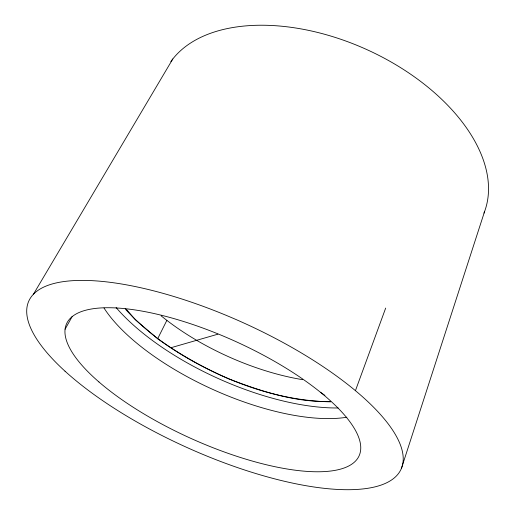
<?xml version="1.0" encoding="UTF-8"?>
<svg xmlns="http://www.w3.org/2000/svg" width="515" height="515" viewBox="0 0 515 515"><rect width="100%" height="100%" fill="white"/><g stroke="black" fill="none" stroke-linecap="round" stroke-linejoin="round"><path stroke-width="0.77" d="M401.462 468.277L484.564 211.594M355.434 390.673L385.677 308.086M330.688 401.842C268.128 400.522 208.208 374.418 157.661 338.767L166.86 320.362M65.077 329.233L72.119 316.654M33.436 294.245L172.795 58.987M171.044 347.696L217.877 334.19M330.746 401.43C295.636 402.64 261.414 391.368 228.995 378.963C190.956 362.348 154.288 340.788 126.059 309.888L125.235 308.697M320.439 392.269L324.926 395.404M157.661 338.767L135.265 319.693L126.426 309.393M302.633 379.671A146.801 63.165 24.3 0 1 161.105 315.804M170.858 61.575A174.482 103.528 24.3 0 1 373.568 52.749A174.482 103.528 24.3 0 1 483.984 213.101M346.846 417.234A155.124 60.847 24.3 0 1 103.998 308.009M338.136 407.964A161.961 66.223 24.3 0 1 116.12 307.571M65.019 371.186A204.236 68.431 24.3 0 0 388.516 481.828A204.236 68.431 24.3 0 0 191.361 302.151A204.236 68.431 24.3 0 0 65.019 371.186M98.932 381.95A160.48 53.373 24.3 0 0 351.5 464.363A160.48 53.373 24.3 0 0 188.104 322.937A160.48 53.373 24.3 0 0 98.932 381.95"/></g></svg>
